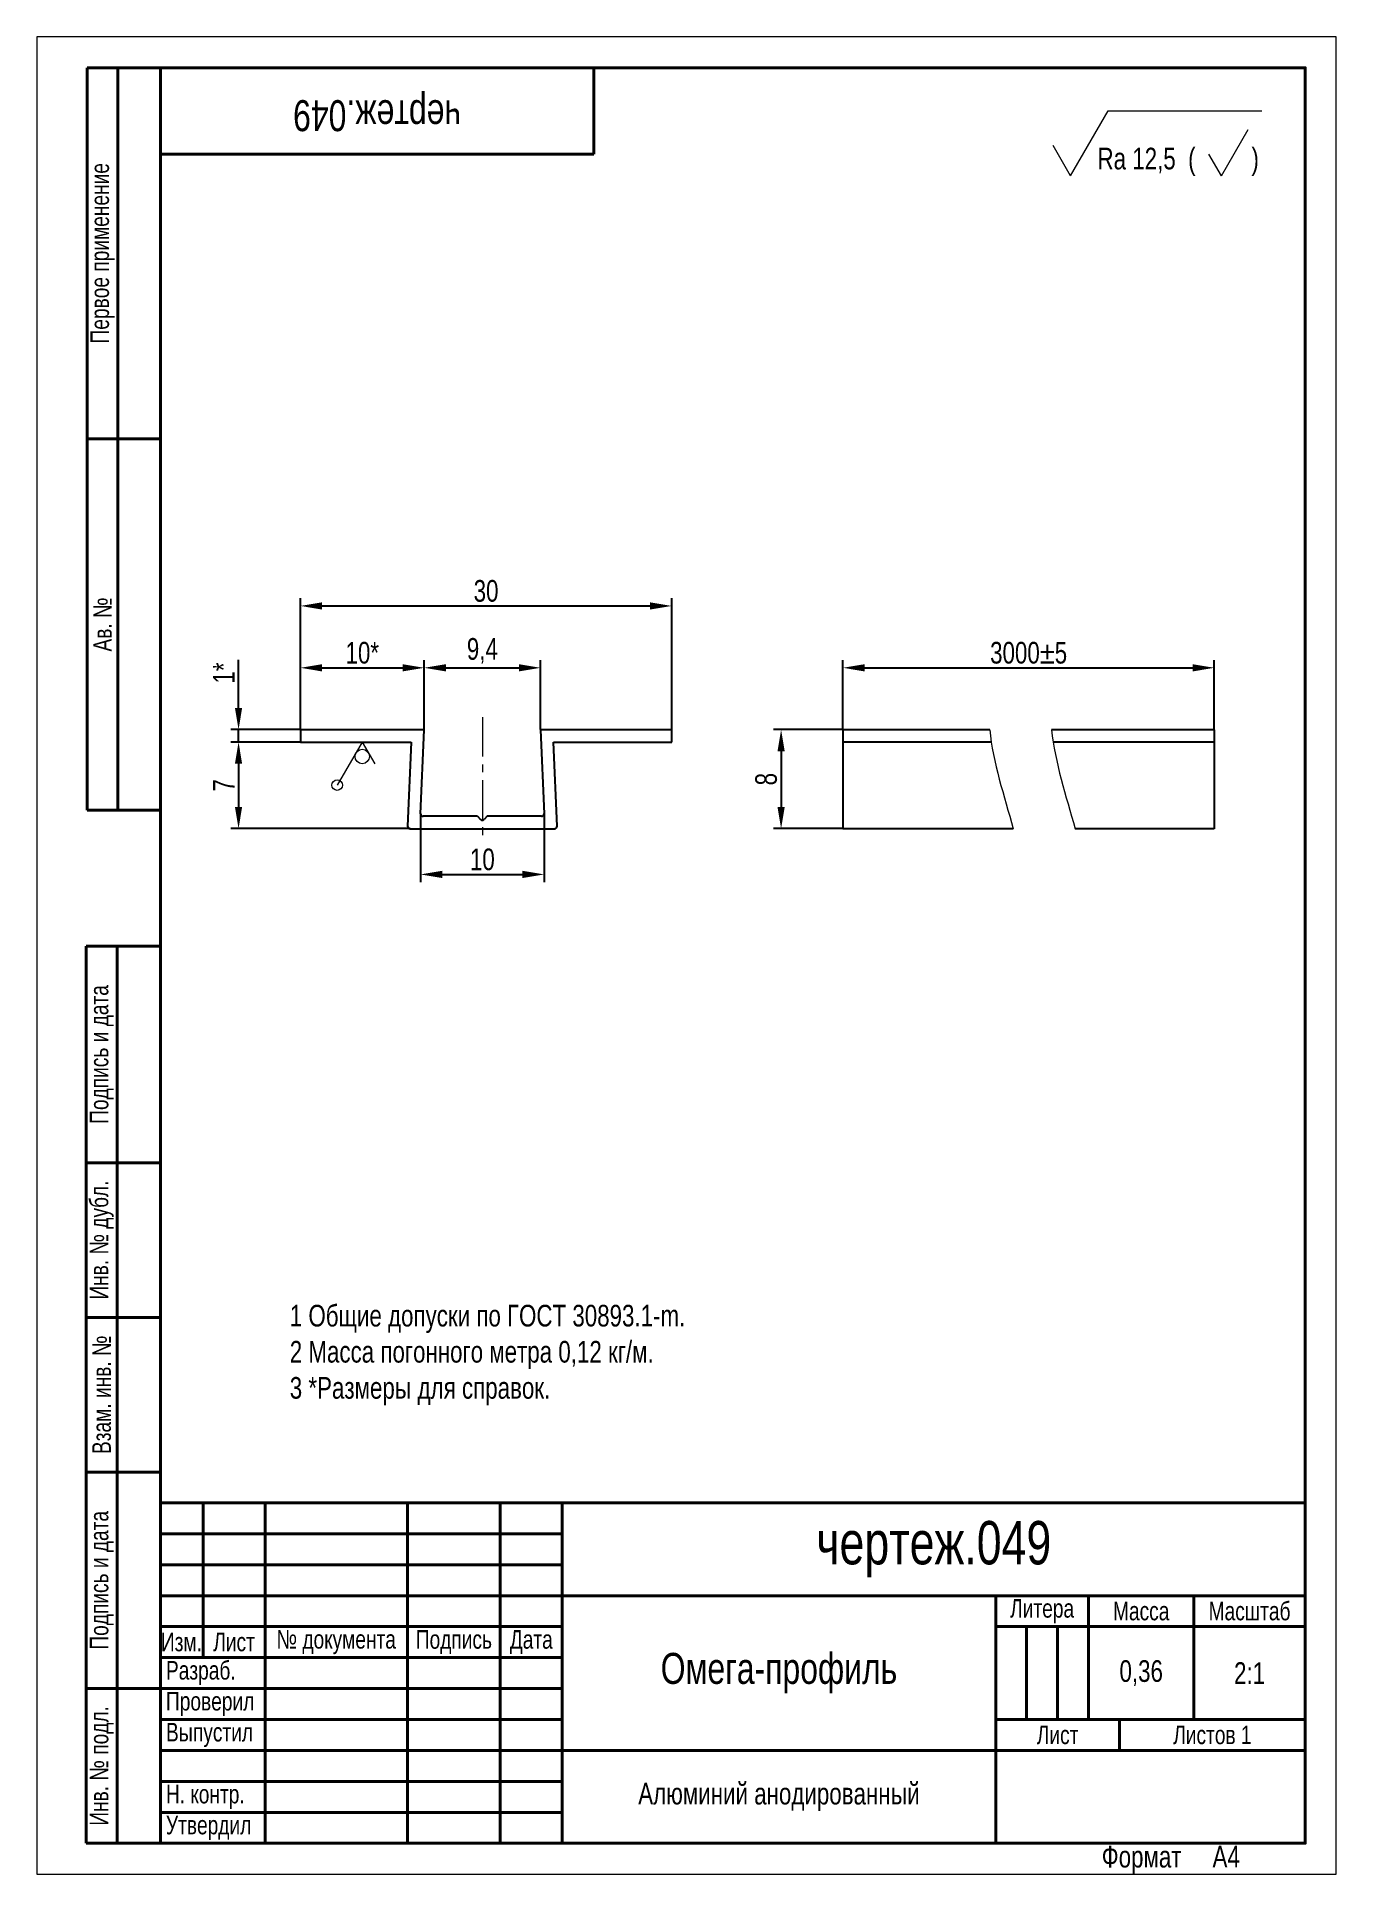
# Model space of a CAD drawing. Header units: millimetres. Extents: x 334 to 544, y 2555 to 2852.
import ezdxf

# ---------------------------------------------------------------- set-up
doc = ezdxf.new("R2010")
doc.units = ezdxf.units.MM
doc.linetypes.add('LT_03', pattern=[20.32, 12.7, -2.54, 2.54, -2.54])
doc.layers.get('Defpoints').update_dxf_attribs({"color": 11})
doc.layers.add('Layer_01', color=140, linetype='Continuous')
for name, color, linetype, lineweight in [('Layer_02', 3, 'Continuous', 0), ('Layer_03', 3, 'LT_03', 0), ('Layer_04', 7, 'Continuous', 25), ('Layer_05', 9, 'Continuous', 0), ('Layer_06', 7, 'Continuous', 40)]:
    doc.layers.add(name, color=color, linetype=linetype, lineweight=lineweight)
doc.styles.add('Style_01', font='ARIALNI_0.TTF', dxfattribs={"width": 0.9, "height": 3.5})
doc.dimstyles.new('DimStyle_02', dxfattribs={"dimtxt": 3.5, "dimasz": 3.5, "dimexe": 1.25, "dimexo": 0, "dimtad": 1, "dimtxsty": 'Style_01', "dimcen": 2.5, "dimazin": 3, "dimtfac": 1, "dimtmove": 0, "dimatfit": 3})

# ---------------------------------------------------------------- blocks, each defined once
blk = doc.blocks.new('*D36')
at = {"layer": 'Defpoints', "color": 0, "lineweight": 50, "transparency": 16777216}
for p in [(436.86, 2759.71), (376.86, 2739.71), (436.86, 2739.71)]:
    blk.add_point(p, dxfattribs=at)
at = {"layer": 'Layer_02', "color": 0, "lineweight": -2, "transparency": 16777216}
for p, q in [((376.86, 2739.71), (376.86, 2760.96)), ((380.36, 2759.71), (433.36, 2759.71)), ((436.86, 2739.71), (436.86, 2760.96))]:
    blk.add_line(p, q, dxfattribs=at)
at = {"layer": 'Layer_02', "color": 0, "lineweight": 50, "transparency": 16777216}
for points in [[(380.36, 2760.29), (380.36, 2759.12), (376.86, 2759.71)], [(433.36, 2760.29), (433.36, 2759.12), (436.86, 2759.71)]]:
    blk.add_solid(points, dxfattribs=at)
at = {"layer": 'Layer_02', "color": 0, "transparency": 16777216, "insert": (406.86, 2762.12), "char_height": 3.5, "attachment_point": 5, "style": 'Style_01'}
blk.add_mtext('30', dxfattribs=at)
blk = doc.blocks.new('*D37')
at = {"layer": 'Defpoints', "color": 0, "lineweight": 50, "transparency": 16777216}
for p in [(396.86, 2749.71), (376.86, 2739.71), (396.86, 2739.71)]:
    blk.add_point(p, dxfattribs=at)
at = {"layer": 'Layer_02', "color": 0, "lineweight": -2, "transparency": 16777216}
for p, q in [((376.86, 2739.71), (376.86, 2750.96)), ((396.86, 2739.71), (396.86, 2750.96)), ((380.36, 2749.71), (393.36, 2749.71))]:
    blk.add_line(p, q, dxfattribs=at)
at = {"layer": 'Layer_02', "color": 0, "lineweight": 50, "transparency": 16777216}
for points in [[(380.36, 2750.29), (380.36, 2749.12), (376.86, 2749.71)], [(393.36, 2750.29), (393.36, 2749.12), (396.86, 2749.71)]]:
    blk.add_solid(points, dxfattribs=at)
at = {"layer": 'Layer_02', "color": 0, "transparency": 16777216, "insert": (386.86, 2752.12), "char_height": 3.5, "attachment_point": 5, "style": 'Style_01'}
blk.add_mtext('10*', dxfattribs=at)
blk = doc.blocks.new('*D38')
at = {"layer": 'Defpoints', "color": 0, "lineweight": 50, "transparency": 16777216}
for p in [(415.66, 2749.71), (396.86, 2739.71), (415.66, 2739.71)]:
    blk.add_point(p, dxfattribs=at)
at = {"layer": 'Layer_02', "color": 0, "lineweight": -2, "transparency": 16777216}
for p, q in [((396.86, 2739.71), (396.86, 2750.96)), ((415.66, 2739.71), (415.66, 2750.96)), ((400.36, 2749.71), (412.16, 2749.71))]:
    blk.add_line(p, q, dxfattribs=at)
at = {"layer": 'Layer_02', "color": 0, "lineweight": 50, "transparency": 16777216}
for points in [[(400.36, 2750.29), (400.36, 2749.12), (396.86, 2749.71)], [(412.16, 2750.29), (412.16, 2749.12), (415.66, 2749.71)]]:
    blk.add_solid(points, dxfattribs=at)
at = {"layer": 'Layer_02', "color": 0, "transparency": 16777216, "insert": (406.26, 2752.44), "char_height": 3.5, "attachment_point": 5, "style": 'Style_01'}
blk.add_mtext('9,4', dxfattribs=at)
blk = doc.blocks.new('*D39')
at = {"layer": 'Defpoints', "color": 0, "lineweight": 50, "transparency": 16777216}
for p in [(396.28, 2726.11), (416.24, 2726.11), (416.24, 2716.31)]:
    blk.add_point(p, dxfattribs=at)
at = {"layer": 'Layer_02', "color": 0, "lineweight": -2, "transparency": 16777216}
for p, q in [((396.28, 2726.11), (396.28, 2715.06)), ((416.24, 2726.11), (416.24, 2715.06)), ((399.78, 2716.31), (412.74, 2716.31))]:
    blk.add_line(p, q, dxfattribs=at)
at = {"layer": 'Layer_02', "color": 0, "lineweight": 50, "transparency": 16777216}
for points in [[(399.78, 2716.9), (399.78, 2715.73), (396.28, 2716.31)], [(412.74, 2716.9), (412.74, 2715.73), (416.24, 2716.31)]]:
    blk.add_solid(points, dxfattribs=at)
at = {"layer": 'Layer_02', "color": 0, "transparency": 16777216, "insert": (406.26, 2718.72), "char_height": 3.5, "attachment_point": 5, "style": 'Style_01'}
blk.add_mtext('10', dxfattribs=at)
blk = doc.blocks.new('*D40')
at = {"layer": 'Defpoints', "color": 0, "lineweight": 50, "transparency": 16777216}
for p in [(376.86, 2737.71), (366.86, 2723.71), (394.59, 2723.71)]:
    blk.add_point(p, dxfattribs=at)
at = {"layer": 'Layer_02', "color": 0, "lineweight": -2, "transparency": 16777216}
for p, q in [((376.86, 2737.71), (365.61, 2737.71)), ((366.86, 2734.21), (366.86, 2727.21)), ((394.59, 2723.71), (365.61, 2723.71))]:
    blk.add_line(p, q, dxfattribs=at)
at = {"layer": 'Layer_02', "color": 0, "lineweight": 50, "transparency": 16777216}
for points in [[(366.28, 2734.21), (367.44, 2734.21), (366.86, 2737.71)], [(366.28, 2727.21), (367.44, 2727.21), (366.86, 2723.71)]]:
    blk.add_solid(points, dxfattribs=at)
at = {"layer": 'Layer_02', "color": 0, "transparency": 16777216, "insert": (364.48, 2730.71), "char_height": 3.5, "attachment_point": 5, "rotation": 90, "style": 'Style_01'}
blk.add_mtext('7', dxfattribs=at)
blk = doc.blocks.new('*D41')
at = {"layer": 'Defpoints', "color": 0, "lineweight": 50, "transparency": 16777216}
for p in [(366.86, 2739.71), (376.86, 2739.71), (376.86, 2737.71)]:
    blk.add_point(p, dxfattribs=at)
at = {"layer": 'Layer_02', "color": 0, "lineweight": -2, "transparency": 16777216}
for p, q in [((366.86, 2743.21), (366.86, 2751.01)), ((376.86, 2739.71), (365.61, 2739.71)), ((366.86, 2737.71), (366.86, 2739.71)), ((376.86, 2737.71), (365.61, 2737.71)), ((366.86, 2734.21), (366.86, 2730.71))]:
    blk.add_line(p, q, dxfattribs=at)
at = {"layer": 'Layer_02', "color": 0, "lineweight": 50, "transparency": 16777216}
for points in [[(366.28, 2743.21), (367.44, 2743.21), (366.86, 2739.71)], [(366.28, 2734.21), (367.44, 2734.21), (366.86, 2737.71)]]:
    blk.add_solid(points, dxfattribs=at)
at = {"layer": 'Layer_02', "color": 0, "transparency": 16777216, "insert": (364.48, 2748.86), "char_height": 3.5, "attachment_point": 5, "rotation": 90, "style": 'Style_01'}
blk.add_mtext('1*', dxfattribs=at)
blk = doc.blocks.new('*D42')
at = {"layer": 'Defpoints', "color": 0, "lineweight": 50, "transparency": 16777216}
for p in [(524.54, 2749.71), (464.54, 2739.71), (524.54, 2739.71)]:
    blk.add_point(p, dxfattribs=at)
at = {"layer": 'Layer_02', "color": 0, "lineweight": -2, "transparency": 16777216}
for p, q in [((464.54, 2739.71), (464.54, 2750.96)), ((524.54, 2739.71), (524.54, 2750.96)), ((468.04, 2749.71), (521.04, 2749.71))]:
    blk.add_line(p, q, dxfattribs=at)
at = {"layer": 'Layer_02', "color": 0, "lineweight": 50, "transparency": 16777216}
for points in [[(468.04, 2750.29), (468.04, 2749.12), (464.54, 2749.71)], [(521.04, 2750.29), (521.04, 2749.12), (524.54, 2749.71)]]:
    blk.add_solid(points, dxfattribs=at)
at = {"layer": 'Layer_02', "color": 0, "transparency": 16777216, "insert": (494.54, 2752.12), "char_height": 3.5, "attachment_point": 5, "style": 'Style_01'}
blk.add_mtext('3000%%P5', dxfattribs=at)
blk = doc.blocks.new('*D43')
at = {"layer": 'Defpoints', "color": 0, "lineweight": 50, "transparency": 16777216}
for p in [(464.54, 2739.71), (454.54, 2723.71), (464.54, 2723.71)]:
    blk.add_point(p, dxfattribs=at)
at = {"layer": 'Layer_02', "color": 0, "lineweight": -2, "transparency": 16777216}
for p, q in [((464.54, 2739.71), (453.29, 2739.71)), ((454.54, 2736.21), (454.54, 2727.21)), ((464.54, 2723.71), (453.29, 2723.71))]:
    blk.add_line(p, q, dxfattribs=at)
at = {"layer": 'Layer_02', "color": 0, "lineweight": 50, "transparency": 16777216}
for points in [[(453.96, 2736.21), (455.12, 2736.21), (454.54, 2739.71)], [(453.96, 2727.21), (455.12, 2727.21), (454.54, 2723.71)]]:
    blk.add_solid(points, dxfattribs=at)
at = {"layer": 'Layer_02', "color": 0, "transparency": 16777216, "insert": (452.13, 2731.71), "char_height": 3.5, "attachment_point": 5, "rotation": 90, "style": 'Style_01'}
blk.add_mtext('8', dxfattribs=at)

msp = doc.modelspace()

# ---------------------------------------------------------------- linework, layer by layer
at = {"layer": 'Layer_03', "ltscale": 0.5}
msp.add_line((406.259, 2741.707), (406.259, 2721.707), dxfattribs=at)
at = {"layer": 'Layer_04', "lineweight": 13, "ltscale": 0.303109}
msp.add_line((501.32, 2829.207), (507.382, 2839.707), dxfattribs=at)
at = {"layer": 'Layer_04', "lineweight": 13}
msp.add_line((507.382, 2839.707), (532.251, 2839.707), dxfattribs=at)
at = {"layer": 'Layer_04', "lineweight": 13, "ltscale": 0.216506}
msp.add_line((525.685, 2829.207), (530.015, 2836.707), dxfattribs=at)
at = {"layer": 'Layer_04', "lineweight": 13, "ltscale": 0.141451}
msp.add_line((501.32, 2829.207), (498.491, 2834.107), dxfattribs=at)
at = {"layer": 'Layer_04', "lineweight": 13, "ltscale": 0.101036}
msp.add_line((525.685, 2829.207), (523.664, 2832.707), dxfattribs=at)
at = {"layer": 'Layer_04'}
for p, q in [((376.859, 2739.707), (376.859, 2737.707)), ((396.859, 2739.707), (376.859, 2739.707)), ((396.277, 2726.124), (396.859, 2739.707)), ((415.659, 2739.707), (416.241, 2726.124)), ((436.859, 2739.707), (415.659, 2739.707)), ((436.859, 2737.707), (436.859, 2739.707)), ((464.541, 2739.707), (464.541, 2723.707)), ((488.247, 2739.707), (464.541, 2739.707)), ((524.541, 2739.707), (498.247, 2739.707)), ((524.541, 2739.707), (524.541, 2723.707)), ((376.859, 2737.707), (394.771, 2737.707)), ((394.771, 2737.707), (394.189, 2724.124)), ((417.747, 2737.707), (436.859, 2737.707)), ((418.329, 2724.124), (417.747, 2737.707)), ((488.503, 2737.707), (464.541, 2737.707)), ((524.541, 2737.707), (498.503, 2737.707)), ((394.589, 2723.707), (417.929, 2723.707)), ((405.459, 2725.707), (396.677, 2725.707)), ((405.459, 2725.707), (405.976, 2725.189)), ((407.059, 2725.707), (406.542, 2725.189)), ((415.841, 2725.707), (407.059, 2725.707)), ((492.049, 2723.707), (464.541, 2723.707)), ((524.541, 2723.707), (502.049, 2723.707))]:
    msp.add_line(p, q, dxfattribs=at)
for centre, start, end in [((394.589, 2724.107), 177.54597, 270), ((396.677, 2726.107), 177.54597, 270), ((406.259, 2725.472), 225, 315), ((415.841, 2726.107), 270, 2.45403), ((417.929, 2724.107), 270, 2.45403)]:
    msp.add_arc(centre, 0.4, start, end, dxfattribs=at)
at = {"layer": 'Layer_05'}
for p, q in [((544.251, 2851.707), (334.251, 2851.707)), ((334.251, 2851.707), (334.251, 2554.707)), ((544.251, 2554.707), (544.251, 2851.707)), ((386.859, 2737.707), (382.798, 2730.743)), ((386.859, 2737.707), (388.868, 2734.188)), ((334.251, 2554.707), (544.251, 2554.707))]:
    msp.add_line(p, q, dxfattribs=at)
for centre, radius in [((386.848, 2735.373), 1.166), ((382.798, 2730.743), 0.85)]:
    msp.add_circle(centre, radius, dxfattribs=at)
for points in [[(488.247, 2739.707), (488.776, 2734.363), (490.601, 2729.032), (492.049, 2723.707)], [(498.247, 2739.707), (498.776, 2734.363), (500.601, 2729.032), (502.049, 2723.707)]]:
    msp.add_open_spline(points, degree=3, dxfattribs=at)
at = {"layer": 'Layer_06', "linetype": 'Continuous'}
for p, q in [((342.374, 2726.707), (342.374, 2846.707)), ((342.374, 2846.707), (354.251, 2846.707)), ((347.374, 2726.707), (347.374, 2846.707)), ((424.251, 2846.707), (424.251, 2832.707)), ((354.251, 2832.707), (424.251, 2832.707)), ((342.374, 2786.707), (354.251, 2786.707)), ((342.374, 2726.707), (354.251, 2726.707)), ((342.251, 2559.707), (342.251, 2704.707)), ((342.251, 2704.707), (354.251, 2704.707)), ((347.251, 2559.707), (347.251, 2704.707)), ((342.251, 2669.707), (354.251, 2669.707)), ((342.251, 2644.707), (354.251, 2644.707)), ((342.251, 2619.707), (354.251, 2619.707)), ((539.251, 2614.743), (354.251, 2614.743)), ((354.251, 2609.74), (419.171, 2609.74)), ((354.251, 2604.737), (419.171, 2604.737)), ((354.251, 2599.733), (419.171, 2599.733)), ((494.221, 2594.73), (494.221, 2579.72)), ((499.224, 2594.73), (499.224, 2579.72)), ((342.251, 2584.723), (354.251, 2584.723)), ((354.251, 2584.723), (419.171, 2584.723)), ((354.251, 2579.72), (419.171, 2579.72)), ((354.251, 2574.717), (419.171, 2574.717)), ((354.251, 2569.713), (419.171, 2569.713)), ((354.251, 2564.71), (419.171, 2564.71)), ((342.251, 2559.707), (354.251, 2559.707)), ((539.251, 2559.707), (354.251, 2559.707)), ((539.251, 2559.707), (354.251, 2559.707))]:
    msp.add_line(p, q, dxfattribs=at)
msp.add_lwpolyline([(354.251, 2846.707), (539.251, 2846.707), (539.251, 2559.707), (354.251, 2559.707)], close=True, dxfattribs=at)
for points in [[(361.132, 2614.743), (361.132, 2589.727)], [(371.139, 2614.743), (371.139, 2559.707)], [(394.154, 2614.743), (394.154, 2559.707)], [(409.164, 2614.743), (409.164, 2559.707)], [(419.171, 2614.743), (419.171, 2559.707)], [(539.251, 2599.733), (419.171, 2599.733)], [(489.218, 2599.733), (489.218, 2559.707)], [(504.228, 2599.733), (504.228, 2579.72)], [(521.239, 2599.733), (521.239, 2579.72)], [(521.239, 2599.733), (521.239, 2579.72)], [(354.251, 2594.73), (419.171, 2594.73)], [(489.218, 2594.73), (539.251, 2594.73)], [(354.251, 2589.727), (419.171, 2589.727)], [(489.218, 2579.72), (539.251, 2579.72)], [(509.231, 2579.72), (509.231, 2574.717)], [(419.171, 2574.717), (539.251, 2574.717)]]:
    msp.add_lwpolyline(points, dxfattribs=at)

# ---------------------------------------------------------------- texts
at = {"layer": 'Layer_01', "linetype": 'Continuous', "style": 'Style_01', "width": 0.9}
msp.add_text('Rа 12,5  (         )', height=3.5, dxfattribs=at).set_placement((505.673, 2830.266))
at = {"layer": 'Layer_01', "attachment_point": 5, "style": 'Style_01'}
for s, insert, char_height, width, rotation in [('чертеж.049', (389.251, 2839.707), 5, 70, 180), ('\\pxsm0.65,qc;Первое применение', (344.874, 2816.707), 3, 60, 90), ('\\pxsm0.65,qc;Ав. №', (344.874, 2756.707), 3, 60, 90), ('\\pxsm0.65,qc;Подпись и дата', (344.751, 2687.207), 3, 35, 90), ('\\pxsm0.65,qc;Инв. № дубл.', (344.751, 2657.207), 3, 25, 90), ('\\pxsm0.65,qc;Взам. инв. №', (344.751, 2632.207), 3, 25, 90), ('\\pxsm0.65,qc;Подпись и дата', (344.751, 2602.215), 3, 34.98335, 90), ('\\pxsm0.65,qc;Инв. № подл.', (344.751, 2572.215), 3, 25.01665, 90)]:
    msp.add_mtext(s, dxfattribs=dict(at, insert=insert, char_height=char_height, width=width, rotation=rotation))
at = {"layer": 'Layer_01', "style": 'Style_01'}
for s, insert, char_height, width, attachment_point in [('\\pxl1.1429,r1.1429,sm1;1\\~Общие допуски по ГОСТ 30893.1-m.\\P2 Масса погонного метра 0,12 кг/м.\\P\\pb0.25,ql;3\\~*Размеры для справок.', (371.139, 2646.743), 3.5, 168.112, 1), ('чертеж.049', (479.211, 2607.238), 7, 120.08, 5), ('\\pxsm0.65,qc;Литера', (496.723, 2597.232), 3, 15.01, 5), ('\\pxsm0.65,qc;Масса', (512.733, 2597.232), 3, 17.01133, 5), ('\\pxsm0.65,qc;Масштаб', (530.245, 2597.232), 3, 18.012, 5), ('\\pxsm0.65,qc;Изм.', (357.63, 2592.228), 3, 7.00467, 5), ('\\pxsm0.65,qc;Лист', (366.136, 2592.228), 3, 10.00667, 5), ('\\pxsm0.65,qc;№ документа', (382.647, 2592.228), 3, 23.01533, 5), ('\\pxsm0.65,qc;Подпись', (401.659, 2592.228), 3, 15.01, 5), ('\\pxsm0.65,qc;Дата', (414.168, 2592.228), 3, 10.00667, 5), ('\\pxqc;Омега-профиль', (454.194, 2587.225), 5, 70.04667, 5), ('\\pxi0.33333,sm0.65,ql;Разраб.', (362.633, 2587.225), 3, 17.01133, 5), ('\\pxsm0.65,qc;0,36', (512.733, 2587.225), 3.5, 17.01133, 5), ('\\pxsm0.65,qc;2:1', (530.245, 2587.225), 3.5, 18.012, 5), ('\\pxi0.33333,sm0.65,ql;Проверил', (362.633, 2582.222), 3, 17.01133, 5), ('\\pxi0.33333,sm0.65,ql;Выпустил', (362.633, 2577.218), 3, 17.01133, 5), ('\\pxsm0.65,qc;Лист  ', (499.224, 2577.218), 3, 20.01333, 5), ('\\pxsm0.65,qc;Листов 1', (524.241, 2577.218), 3, 30.02, 5), ('\\pxi0.33333,sm0.65,ql;Н. контр.', (362.633, 2567.212), 3, 17.01133, 5), ('\\pxqc;Алюминий анодированный', (454.194, 2567.212), 3.5, 70.04667, 5), ('\\pxi0.33333,sm0.65,ql;Утвердил', (362.633, 2562.208), 3, 17.01133, 5), ('Формат     А4', (506.349, 2559.3), 3.5, 32.95146, 1)]:
    msp.add_mtext(s, dxfattribs=dict(at, insert=insert, char_height=char_height, width=width, attachment_point=attachment_point))

# ---------------------------------------------------------------- dimensions: what is measured, and where the dimension line sits
at = {"layer": 'Layer_02'}
for base, p1, p2, picture, middle in [((436.859, 2759.707), (376.859, 2739.707), (436.859, 2739.707), '*D36', (406.859, 2762.119)), ((415.659, 2749.707), (396.859, 2739.707), (415.659, 2739.707), '*D38', (406.259, 2752.442))]:
    dim = msp.add_linear_dim(base=base, p1=p1, p2=p2, dimstyle='DimStyle_02', override={"dimlfac": 0.5}, dxfattribs=at)
    dim.commit()
    dim.dimension.update_dxf_attribs({"geometry": picture, "text_midpoint": middle})
for base, p1, p2, text, picture, middle in [((396.859, 2749.707), (376.859, 2739.707), (396.859, 2739.707), '<>*', '*D37', (386.859, 2752.119)), ((524.541, 2749.707), (464.541, 2739.707), (524.541, 2739.707), '3000%%P5', '*D42', (494.541, 2752.119)), ((416.241, 2716.312), (396.277, 2726.107), (416.241, 2726.107), '10', '*D39', (406.259, 2718.724))]:
    dim = msp.add_linear_dim(base=base, p1=p1, p2=p2, text=text, dimstyle='DimStyle_02', override={"dimlfac": 0.5}, dxfattribs=at)
    dim.commit()
    dim.dimension.update_dxf_attribs({"geometry": picture, "text_midpoint": middle})
dim = msp.add_linear_dim(base=(366.859, 2739.707), p1=(376.859, 2737.707), p2=(376.859, 2739.707), angle=90, text='<>*', dimstyle='DimStyle_02', override={"dimlfac": 0.5}, dxfattribs=at)
dim.commit()
dim.dimension.update_dxf_attribs({"geometry": '*D41', "text_midpoint": (364.477, 2748.856)})
for base, p1, p2, picture, middle in [((454.541, 2723.707), (464.541, 2739.707), (464.541, 2723.707), '*D43', (452.129, 2731.707)), ((366.859, 2723.707), (376.859, 2737.707), (394.589, 2723.707), '*D40', (364.484, 2730.707))]:
    dim = msp.add_linear_dim(base=base, p1=p1, p2=p2, angle=90, dimstyle='DimStyle_02', override={"dimlfac": 0.5}, dxfattribs=at)
    dim.commit()
    dim.dimension.update_dxf_attribs({"geometry": picture, "text_midpoint": middle})

doc.saveas('drawing.dxf')
